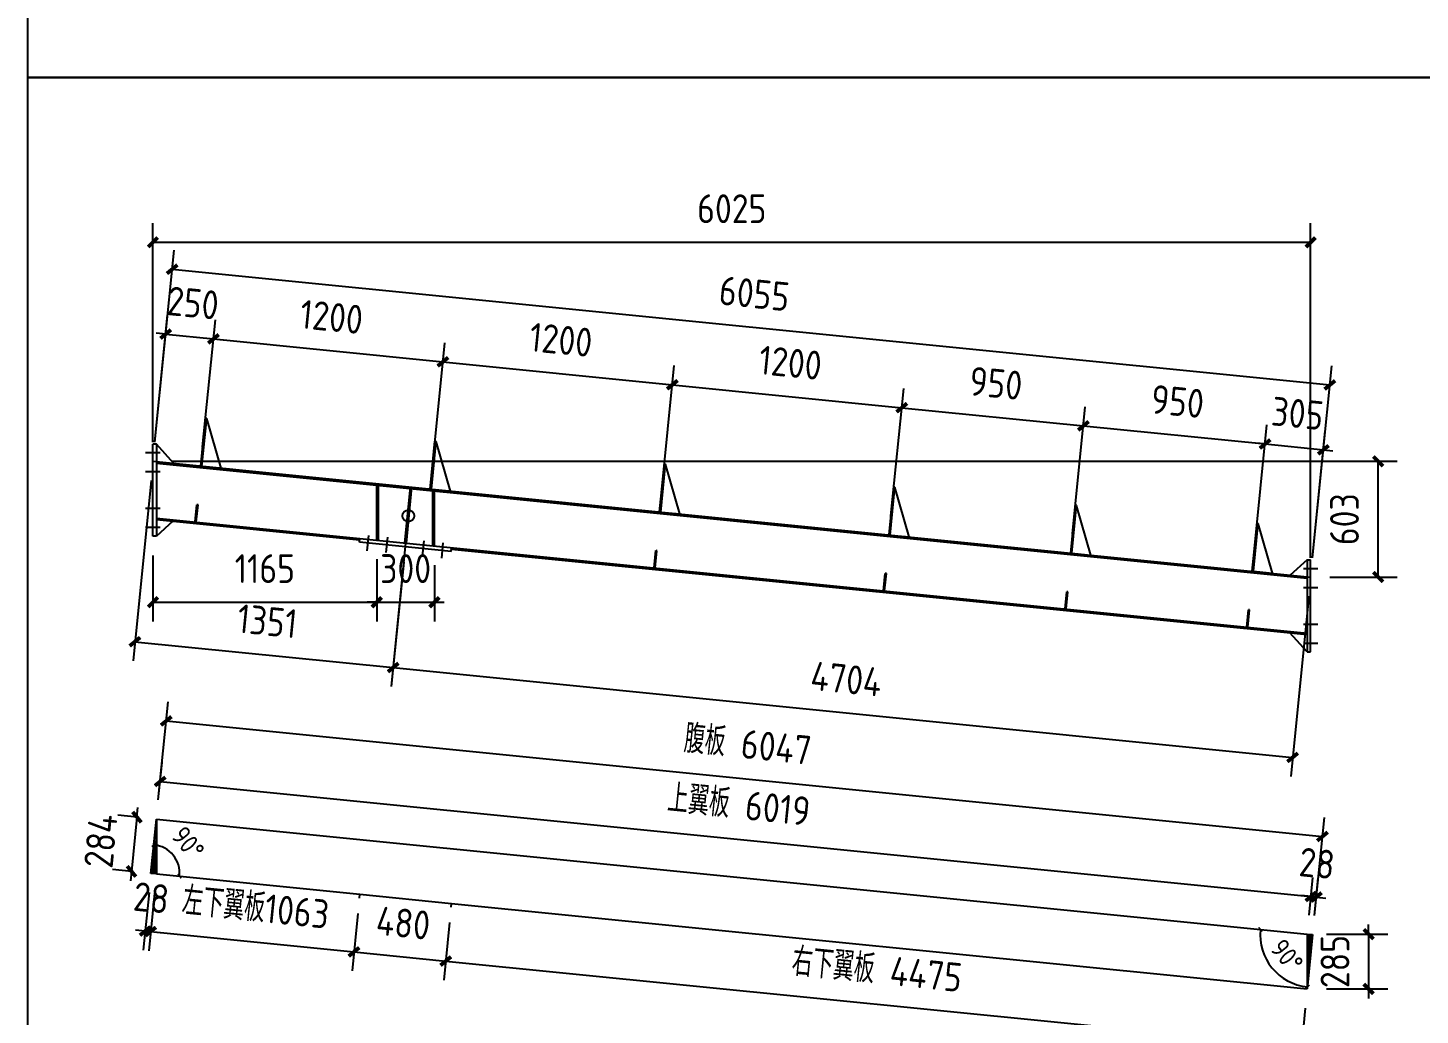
# Model space of a CAD drawing. Extents: x 533809 to 747315, y -17138 to 180511.
# Drawn here: x 664149 to 671395, y 124980 to 130120 of the extents above; entities that cross this region are included whole.
import ezdxf

# ---------------------------------------------------------------- set-up
doc = ezdxf.new("R2010")
doc.units = 0
doc.header["$LTSCALE"] = 1000
doc.header["$MEASUREMENT"] = 0
doc.layers.add('AXIS', color=3, linetype='Continuous')
doc.layers.add('DOTE', color=1, linetype='Continuous')
doc.styles.get("Standard").update_dxf_attribs({"font": 'gbenor.shx', "bigfont": 'gbcbig.shx'})
doc.dimstyles.get("Standard").update_dxf_attribs({"dimscale": 100, "dimtxt": 3.5, "dimasz": 1, "dimexe": 2.5, "dimexo": 3, "dimgap": 1.5, "dimtad": 1, "dimdec": 0, "dimzin": 0, "dimdsep": 46, "dimtxsty": 'Standard', "dimblk": 'ARCHTICK', "dimcen": 0.09, "dimadec": 0, "dimazin": 0, "dimtfac": 1, "dimtdec": 0, "dimtix": 1, "dimtmove": 2, "dimatfit": 3, "dimfxl": 1, "dimtolj": 1, "dimtzin": 0, "dimarcsym": 0})

# ---------------------------------------------------------------- blocks, each defined once
blk = doc.blocks.new('_ArchTick')
at = {"color": 0, "linetype": 'ByBlock', "const_width": 0.4}
blk.add_lwpolyline([(-0.5, -0.5), (0.5, 0.5)], dxfattribs=at)
blk = doc.blocks.new('*D1214')
at = {"layer": 'AXIS', "color": 3, "lineweight": -2}
for p, q in [((664828.2, 126100), (664847.7, 126295.8)), ((664837.8, 126196.3), (670826.8, 125597.4)), ((670817.2, 125501.1), (670836.7, 125696.9))]:
    blk.add_line(p, q, dxfattribs=at)
at = {"layer": 'Defpoints', "color": 0}
for p in [(664818.2, 126000.5), (670826.8, 125597.4), (670807.2, 125401.6)]:
    blk.add_point(p, dxfattribs=at)
at = {"layer": 'AXIS', "color": 3, "lineweight": -2, "xscale": 50, "yscale": 50, "zscale": 50}
for p, rotation in [((664837.8, 126196.3), 174.289406862513), ((670826.8, 125597.4), 354.2894068625131)]:
    blk.add_blockref('_ArchTick', p, dxfattribs=dict(at, rotation=rotation))
at = {"layer": 'AXIS', "color": 0, "insert": (667850.2, 126075.9), "char_height": 150, "attachment_point": 5, "rotation": 354.28941}
blk.add_mtext('\\A1;上翼板 6019', dxfattribs=at)
blk = doc.blocks.new('*D1215')
at = {"layer": 'AXIS', "color": 3, "lineweight": -2}
for p, q in [((670817.2, 125501.1), (670836.7, 125696.9)), ((670845.4, 125498.3), (670865, 125694)), ((670826.8, 125597.4), (670777, 125602.3)), ((670826.8, 125597.4), (670855.1, 125594.5)), ((670855.1, 125594.5), (670904.8, 125589.6))]:
    blk.add_line(p, q, dxfattribs=at)
at = {"layer": 'Defpoints', "color": 0}
for p in [(670855.1, 125594.5), (670807.2, 125401.6), (670835.5, 125398.8)]:
    blk.add_point(p, dxfattribs=at)
at = {"layer": 'AXIS', "color": 3, "lineweight": -2, "xscale": 50, "yscale": 50, "zscale": 50}
for p, rotation in [((670826.8, 125597.4), 354.2894068626326), ((670855.1, 125594.5), 174.2894068626326)]:
    blk.add_blockref('_ArchTick', p, dxfattribs=dict(at, rotation=rotation))
at = {"layer": 'AXIS', "color": 0, "insert": (670858.3, 125770.1), "char_height": 150, "attachment_point": 5, "rotation": 354.28941}
blk.add_mtext('\\A1;28', dxfattribs=at)
blk = doc.blocks.new('*D1216')
at = {"layer": 'AXIS', "color": 3, "lineweight": -2}
for p, q in [((664828.2, 126100), (664879.3, 126611.2)), ((664869.3, 126511.7), (670886.6, 125910)), ((670845.4, 125498.3), (670896.6, 126009.5))]:
    blk.add_line(p, q, dxfattribs=at)
at = {"layer": 'Defpoints', "color": 0}
for p in [(664818.2, 126000.5), (670886.6, 125910), (670835.5, 125398.8)]:
    blk.add_point(p, dxfattribs=at)
at = {"layer": 'AXIS', "color": 3, "lineweight": -2, "xscale": 50, "yscale": 50, "zscale": 50}
for p, rotation in [((664869.3, 126511.7), 174.2894068625008), ((670886.6, 125910), 354.2894068625008)]:
    blk.add_blockref('_ArchTick', p, dxfattribs=dict(at, rotation=rotation))
at = {"layer": 'AXIS', "color": 0, "insert": (667895.9, 126389.9), "char_height": 150, "attachment_point": 5, "rotation": 354.28941}
blk.add_mtext('\\A1;腹板 6047', dxfattribs=at)
blk = doc.blocks.new('*D1217')
at = {"layer": 'AXIS', "color": 3, "lineweight": -2}
for p, q in [((664718.7, 126010.4), (664617.4, 126020.6)), ((664716.9, 126010.6), (664688.6, 125728)), ((664716.9, 126010.6), (664721.9, 126060.4)), ((664690.5, 125727.9), (664589.1, 125738)), ((664688.6, 125728), (664683.7, 125678.3))]:
    blk.add_line(p, q, dxfattribs=at)
at = {"layer": 'Defpoints', "color": 0}
for p in [(664818.2, 126000.5), (664688.6, 125728), (664790, 125717.9)]:
    blk.add_point(p, dxfattribs=at)
at = {"layer": 'AXIS', "color": 3, "lineweight": -2, "xscale": 50, "yscale": 50, "zscale": 50}
for p, rotation in [((664716.9, 126010.6), 264.2894068625126), ((664688.6, 125728), 84.28940686251264)]:
    blk.add_blockref('_ArchTick', p, dxfattribs=dict(at, rotation=rotation))
at = {"layer": 'AXIS', "color": 0, "insert": (664528.6, 125886.7), "char_height": 150, "attachment_point": 5, "rotation": 84.28941}
blk.add_mtext('\\A1;284', dxfattribs=at)
blk = doc.blocks.new('*D1218')
at = {"layer": 'AXIS', "color": 3, "lineweight": -2}
for p, q in [((664780, 125618.4), (664750, 125318.2)), ((664808.3, 125615.6), (664778.3, 125315.4)), ((664759.9, 125417.7), (664710.2, 125422.7)), ((664759.9, 125417.7), (664788.2, 125414.9)), ((664788.2, 125414.9), (664838, 125409.9))]:
    blk.add_line(p, q, dxfattribs=at)
at = {"layer": 'Defpoints', "color": 0}
for p in [(664790, 125717.9), (664818.2, 125715.1), (664788.2, 125414.9)]:
    blk.add_point(p, dxfattribs=at)
at = {"layer": 'AXIS', "color": 3, "lineweight": -2, "xscale": 50, "yscale": 50, "zscale": 50}
for p, rotation in [((664759.9, 125417.7), 354.2894068624069), ((664788.2, 125414.9), 174.2894068624069)]:
    blk.add_blockref('_ArchTick', p, dxfattribs=dict(at, rotation=rotation))
at = {"layer": 'AXIS', "color": 0, "insert": (664791.5, 125590.5), "char_height": 150, "attachment_point": 5, "rotation": 354.28941}
blk.add_mtext('\\A1;28', dxfattribs=at)
blk = doc.blocks.new('*D1219')
at = {"layer": 'AXIS', "color": 3, "lineweight": -2}
for p, q in [((664808.3, 125615.6), (664778.3, 125315.4)), ((665866.5, 125509.8), (665836.4, 125209.6)), ((664788.2, 125414.9), (665846.4, 125309.1))]:
    blk.add_line(p, q, dxfattribs=at)
at = {"layer": 'Defpoints', "color": 0}
for p in [(664818.2, 125715.1), (665876.4, 125609.3), (665846.4, 125309.1)]:
    blk.add_point(p, dxfattribs=at)
at = {"layer": 'AXIS', "color": 3, "lineweight": -2, "xscale": 50, "yscale": 50, "zscale": 50}
for p, rotation in [((664788.2, 125414.9), 174.2894068624242), ((665846.4, 125309.1), 354.2894068624242)]:
    blk.add_blockref('_ArchTick', p, dxfattribs=dict(at, rotation=rotation))
at = {"layer": 'AXIS', "color": 0, "insert": (665335.2, 125541.1), "char_height": 150, "attachment_point": 5, "rotation": 354.28941}
blk.add_mtext('\\A1;左下翼板1063', dxfattribs=at)
blk = doc.blocks.new('*D1220')
at = {"layer": 'AXIS', "color": 3, "lineweight": -2}
for p, q in [((665866.5, 125509.8), (665836.4, 125209.6)), ((666344.1, 125462), (666314.1, 125161.8)), ((665846.4, 125309.1), (666324, 125261.3))]:
    blk.add_line(p, q, dxfattribs=at)
at = {"layer": 'Defpoints', "color": 0}
for p in [(665876.4, 125609.3), (666354, 125561.5), (666324, 125261.3)]:
    blk.add_point(p, dxfattribs=at)
at = {"layer": 'AXIS', "color": 3, "lineweight": -2, "xscale": 50, "yscale": 50, "zscale": 50}
for p, rotation in [((665846.4, 125309.1), 174.2894068624242), ((666324, 125261.3), 354.2894068624242)]:
    blk.add_blockref('_ArchTick', p, dxfattribs=dict(at, rotation=rotation))
at = {"layer": 'AXIS', "color": 0, "insert": (666102.6, 125459.3), "char_height": 150, "attachment_point": 5, "rotation": 354.28941}
blk.add_mtext('\\A1;480', dxfattribs=at)
blk = doc.blocks.new('*D1221')
at = {"layer": 'AXIS', "color": 3, "lineweight": -2}
for p, q in [((666344.1, 125462), (666314.1, 125161.8)), ((666324, 125261.3), (670777.2, 124816)), ((670797.3, 125016.7), (670767.3, 124716.5))]:
    blk.add_line(p, q, dxfattribs=at)
at = {"layer": 'Defpoints', "color": 0}
for p in [(666354, 125561.5), (670807.2, 125116.2), (670777.2, 124816)]:
    blk.add_point(p, dxfattribs=at)
at = {"layer": 'AXIS', "color": 3, "lineweight": -2, "xscale": 50, "yscale": 50, "zscale": 50}
for p, rotation in [((666324, 125261.3), 174.2894068624242), ((670777.2, 124816), 354.2894068624242)]:
    blk.add_blockref('_ArchTick', p, dxfattribs=dict(at, rotation=rotation))
at = {"layer": 'AXIS', "color": 0, "insert": (668568.5, 125217.7), "char_height": 150, "attachment_point": 5, "rotation": 354.28941}
blk.add_mtext('\\A1;右下翼板 4475', dxfattribs=at)
blk = doc.blocks.new('*D1222')
at = {"color": 0, "lineweight": -2}
blk.add_arc((670835.5, 125398.8), 273.2, 174.28941, 264.28941, dxfattribs=at)
at = {"layer": 'Defpoints', "color": 0}
for p in [(664818.2, 126000.5), (670807.2, 125401.6), (670835.5, 125398.8), (670586.5, 125286.4), (670807.2, 125116.2)]:
    blk.add_point(p, dxfattribs=at)
at = {"color": 0, "lineweight": -2, "xscale": 20, "yscale": 20, "zscale": 20}
for p, rotation in [((670563.7, 125425.9), 84.28940686250131), ((670808.3, 125126.9), 354.2894068624993)]:
    blk.add_blockref('_ArchTick', p, dxfattribs=dict(at, rotation=rotation))
at = {"color": 0, "insert": (670701.5, 125289.1), "char_height": 100, "attachment_point": 5, "rotation": 309.28941}
blk.add_mtext('\\A1;90°', dxfattribs=at)
blk = doc.blocks.new('*D1223')
at = {"color": 0, "lineweight": -2}
blk.add_arc((664790, 125717.9), 149.2, 354.28941, 84.28941, dxfattribs=at)
at = {"layer": 'Defpoints', "color": 0}
for p in [(664818.2, 126000.5), (664925.9, 125779.3), (664790, 125717.9), (664818.2, 125715.1), (665876.4, 125609.3)]:
    blk.add_point(p, dxfattribs=at)
at = {"color": 0, "lineweight": -2, "xscale": 20, "yscale": 20, "zscale": 20}
for p, rotation in [((664804.8, 125866.3), 174.2894068625152), ((664938.4, 125703.1), 264.2894068625004)]:
    blk.add_blockref('_ArchTick', p, dxfattribs=dict(at, rotation=rotation))
at = {"color": 0, "insert": (664982.8, 125875.7), "char_height": 100, "attachment_point": 5, "rotation": 309.28941}
blk.add_mtext('\\A1;90°', dxfattribs=at)
blk = doc.blocks.new('*D1859')
at = {"layer": 'AXIS', "color": 3, "lineweight": -2}
for p, q in [((664900.2, 127863.3), (671276.3, 127863.3)), ((671176.3, 127260.8), (671176.3, 127863.3)), ((670925.2, 127260.8), (671276.3, 127260.8))]:
    blk.add_line(p, q, dxfattribs=at)
at = {"layer": 'Defpoints', "color": 0}
for p in [(664800.2, 127863.3), (671176.3, 127863.3), (670825.2, 127260.8)]:
    blk.add_point(p, dxfattribs=at)
at = {"layer": 'AXIS', "color": 3, "lineweight": -2, "xscale": 50, "yscale": 50, "zscale": 50}
for p, rotation in [((671176.3, 127863.3), 90), ((671176.3, 127260.8), 270)]:
    blk.add_blockref('_ArchTick', p, dxfattribs=dict(at, rotation=rotation))
at = {"layer": 'AXIS', "color": 0, "insert": (671001.3, 127562), "char_height": 150, "attachment_point": 5, "rotation": 90}
blk.add_mtext('\\A1;603', dxfattribs=at)
blk = doc.blocks.new('*D1856')
at = {"layer": 'AXIS', "color": 3, "lineweight": -2}
for p, q in [((664800.2, 127963.3), (664800.2, 129103.5)), ((670825.2, 127360.8), (670825.2, 129103.5)), ((664800.2, 129003.5), (670825.2, 129003.5))]:
    blk.add_line(p, q, dxfattribs=at)
at = {"layer": 'Defpoints', "color": 0}
for p in [(670825.2, 129003.5), (664800.2, 127863.3), (670825.2, 127260.8)]:
    blk.add_point(p, dxfattribs=at)
at = {"layer": 'AXIS', "color": 3, "lineweight": -2, "xscale": 50, "yscale": 50, "zscale": 50, "rotation": 180}
blk.add_blockref('_ArchTick', (664800.2, 129003.5), dxfattribs=at)
at = {"layer": 'AXIS', "color": 3, "lineweight": -2, "xscale": 50, "yscale": 50, "zscale": 50}
blk.add_blockref('_ArchTick', (670825.2, 129003.5), dxfattribs=at)
at = {"layer": 'AXIS', "color": 0, "insert": (667812.7, 129178.5), "char_height": 150, "attachment_point": 5}
blk.add_mtext('\\A1;6025', dxfattribs=at)
blk = doc.blocks.new('*D1860')
at = {"layer": 'AXIS', "color": 3, "lineweight": -2}
for p, q in [((664810.2, 127962.8), (664910.2, 128962.9)), ((664900.2, 128863.4), (670925.2, 128260.9)), ((670835.2, 127360.3), (670935.2, 128360.4))]:
    blk.add_line(p, q, dxfattribs=at)
at = {"layer": 'Defpoints', "color": 0}
for p in [(670925.2, 128260.9), (664800.2, 127863.3), (670825.2, 127260.8)]:
    blk.add_point(p, dxfattribs=at)
at = {"layer": 'AXIS', "color": 3, "lineweight": -2, "xscale": 50, "yscale": 50, "zscale": 50}
for p, rotation in [((664900.2, 128863.4), 174.2894068625012), ((670925.2, 128260.9), 354.2894068625012)]:
    blk.add_blockref('_ArchTick', p, dxfattribs=dict(at, rotation=rotation))
at = {"layer": 'AXIS', "color": 0, "insert": (667930.1, 128736.3), "char_height": 150, "attachment_point": 5, "rotation": 354.28941}
blk.add_mtext('\\A1;6055', dxfattribs=at)
blk = doc.blocks.new('*D1857')
at = {"layer": 'AXIS', "color": 3, "lineweight": -2}
for p, q in [((664810.2, 127962.8), (664876.4, 128625.2)), ((665058.9, 127937.9), (665125.2, 128600.3)), ((664866.5, 128525.7), (664816.7, 128530.7)), ((664866.5, 128525.7), (665115.2, 128500.8)), ((665115.2, 128500.8), (665165, 128495.8))]:
    blk.add_line(p, q, dxfattribs=at)
at = {"layer": 'Defpoints', "color": 0}
for p in [(665115.2, 128500.8), (664800.2, 127863.3), (665049, 127838.4)]:
    blk.add_point(p, dxfattribs=at)
at = {"layer": 'AXIS', "color": 3, "lineweight": -2, "xscale": 50, "yscale": 50, "zscale": 50}
for p, rotation in [((664866.5, 128525.7), 354.2894068624951), ((665115.2, 128500.8), 174.289406862495)]:
    blk.add_blockref('_ArchTick', p, dxfattribs=dict(at, rotation=rotation))
at = {"layer": 'AXIS', "color": 0, "insert": (665008.3, 128687.4), "char_height": 150, "attachment_point": 5, "rotation": 354.28941}
blk.add_mtext('\\A1;250', dxfattribs=at)
blk = doc.blocks.new('*D1861')
at = {"layer": 'AXIS', "color": 3, "lineweight": -2}
for p, q in [((665058.9, 127937.9), (665125.2, 128600.3)), ((665115.2, 128500.8), (666309.3, 128381.4)), ((666253, 127818.5), (666319.2, 128480.9))]:
    blk.add_line(p, q, dxfattribs=at)
at = {"layer": 'Defpoints', "color": 0}
for p in [(666309.3, 128381.4), (665049, 127838.4), (666243, 127719)]:
    blk.add_point(p, dxfattribs=at)
at = {"layer": 'AXIS', "color": 3, "lineweight": -2, "xscale": 50, "yscale": 50, "zscale": 50}
for p, rotation in [((665115.2, 128500.8), 174.2894068625288), ((666309.3, 128381.4), 354.2894068625288)]:
    blk.add_blockref('_ArchTick', p, dxfattribs=dict(at, rotation=rotation))
at = {"layer": 'AXIS', "color": 0, "insert": (665729.7, 128615.2), "char_height": 150, "attachment_point": 5, "rotation": 354.28941}
blk.add_mtext('\\A1;1200', dxfattribs=at)
blk = doc.blocks.new('*D1862')
at = {"layer": 'AXIS', "color": 3, "lineweight": -2}
for p, q in [((666253, 127818.5), (666319.2, 128480.9)), ((666309.3, 128381.4), (667503.3, 128262)), ((667447, 127699.1), (667513.3, 128361.5))]:
    blk.add_line(p, q, dxfattribs=at)
at = {"layer": 'Defpoints', "color": 0}
for p in [(667503.3, 128262), (666243, 127719), (667437.1, 127599.6)]:
    blk.add_point(p, dxfattribs=at)
at = {"layer": 'AXIS', "color": 3, "lineweight": -2, "xscale": 50, "yscale": 50, "zscale": 50}
for p, rotation in [((666309.3, 128381.4), 174.2894068625288), ((667503.3, 128262), 354.2894068625288)]:
    blk.add_blockref('_ArchTick', p, dxfattribs=dict(at, rotation=rotation))
at = {"layer": 'AXIS', "color": 0, "insert": (666923.7, 128495.8), "char_height": 150, "attachment_point": 5, "rotation": 354.28941}
blk.add_mtext('\\A1;1200', dxfattribs=at)
blk = doc.blocks.new('*D1863')
at = {"layer": 'AXIS', "color": 3, "lineweight": -2}
for p, q in [((667447, 127699.1), (667513.3, 128361.5)), ((667503.3, 128262), (668697.4, 128142.6)), ((668641.1, 127579.7), (668707.3, 128242.1))]:
    blk.add_line(p, q, dxfattribs=at)
at = {"layer": 'Defpoints', "color": 0}
for p in [(668697.4, 128142.6), (667437.1, 127599.6), (668631.1, 127480.2)]:
    blk.add_point(p, dxfattribs=at)
at = {"layer": 'AXIS', "color": 3, "lineweight": -2, "xscale": 50, "yscale": 50, "zscale": 50}
for p, rotation in [((667503.3, 128262), 174.2894068625288), ((668697.4, 128142.6), 354.2894068625288)]:
    blk.add_blockref('_ArchTick', p, dxfattribs=dict(at, rotation=rotation))
at = {"layer": 'AXIS', "color": 0, "insert": (668117.7, 128376.4), "char_height": 150, "attachment_point": 5, "rotation": 354.28941}
blk.add_mtext('\\A1;1200', dxfattribs=at)
blk = doc.blocks.new('*D1864')
at = {"layer": 'AXIS', "color": 3, "lineweight": -2}
for p, q in [((668641.1, 127579.7), (668707.3, 128242.1)), ((668697.4, 128142.6), (669642.6, 128048.1)), ((669586.3, 127485.1), (669652.6, 128147.6))]:
    blk.add_line(p, q, dxfattribs=at)
at = {"layer": 'Defpoints', "color": 0}
for p in [(669642.6, 128048.1), (668631.1, 127480.2), (669576.4, 127385.6)]:
    blk.add_point(p, dxfattribs=at)
at = {"layer": 'AXIS', "color": 3, "lineweight": -2, "xscale": 50, "yscale": 50, "zscale": 50}
for p, rotation in [((668697.4, 128142.6), 174.2894068625288), ((669642.6, 128048.1), 354.2894068625288)]:
    blk.add_blockref('_ArchTick', p, dxfattribs=dict(at, rotation=rotation))
at = {"layer": 'AXIS', "color": 0, "insert": (669187.4, 128269.5), "char_height": 150, "attachment_point": 5, "rotation": 354.28941}
blk.add_mtext('\\A1;950', dxfattribs=at)
blk = doc.blocks.new('*D1865')
at = {"layer": 'AXIS', "color": 3, "lineweight": -2}
for p, q in [((669586.3, 127485.1), (669652.6, 128147.6)), ((669642.6, 128048.1), (670587.9, 127953.5)), ((670531.6, 127390.6), (670597.9, 128053))]:
    blk.add_line(p, q, dxfattribs=at)
at = {"layer": 'Defpoints', "color": 0}
for p in [(670587.9, 127953.5), (669576.4, 127385.6), (670521.7, 127291.1)]:
    blk.add_point(p, dxfattribs=at)
at = {"layer": 'AXIS', "color": 3, "lineweight": -2, "xscale": 50, "yscale": 50, "zscale": 50}
for p, rotation in [((669642.6, 128048.1), 174.2894068625288), ((670587.9, 127953.5), 354.2894068625288)]:
    blk.add_blockref('_ArchTick', p, dxfattribs=dict(at, rotation=rotation))
at = {"layer": 'AXIS', "color": 0, "insert": (670132.7, 128174.9), "char_height": 150, "attachment_point": 5, "rotation": 354.28941}
blk.add_mtext('\\A1;950', dxfattribs=at)
blk = doc.blocks.new('*D1866')
at = {"layer": 'AXIS', "color": 3, "lineweight": -2}
for p, q in [((670531.6, 127390.6), (670597.9, 128053)), ((670835.2, 127360.3), (670901.4, 128022.7)), ((670587.9, 127953.5), (670538.2, 127958.5)), ((670587.9, 127953.5), (670891.5, 127923.2)), ((670891.5, 127923.2), (670941.2, 127918.2))]:
    blk.add_line(p, q, dxfattribs=at)
at = {"layer": 'Defpoints', "color": 0}
for p in [(670891.5, 127923.2), (670521.7, 127291.1), (670825.2, 127260.8)]:
    blk.add_point(p, dxfattribs=at)
at = {"layer": 'AXIS', "color": 3, "lineweight": -2, "xscale": 50, "yscale": 50, "zscale": 50}
for p, rotation in [((670587.9, 127953.5), 354.2894068625288), ((670891.5, 127923.2), 174.2894068625288)]:
    blk.add_blockref('_ArchTick', p, dxfattribs=dict(at, rotation=rotation))
at = {"layer": 'AXIS', "color": 0, "insert": (670757.1, 128112.5), "char_height": 150, "attachment_point": 5, "rotation": 354.28941}
blk.add_mtext('\\A1;305', dxfattribs=at)
blk = doc.blocks.new('*D1858')
at = {"layer": 'AXIS', "color": 3, "lineweight": -2}
for p, q in [((664790.3, 127763.8), (664696.4, 126824.6)), ((666134.3, 127629.3), (666040.4, 126690.2)), ((664706.3, 126924.1), (666050.4, 126789.7))]:
    blk.add_line(p, q, dxfattribs=at)
at = {"layer": 'Defpoints', "color": 0}
for p in [(664800.2, 127863.3), (666144.3, 127728.8), (666050.4, 126789.7)]:
    blk.add_point(p, dxfattribs=at)
at = {"layer": 'AXIS', "color": 3, "lineweight": -2, "xscale": 50, "yscale": 50, "zscale": 50}
for p, rotation in [((664706.3, 126924.1), 174.2894068624984), ((666050.4, 126789.7), 354.2894068624984)]:
    blk.add_blockref('_ArchTick', p, dxfattribs=dict(at, rotation=rotation))
at = {"layer": 'AXIS', "color": 0, "insert": (665395.7, 127031.1), "char_height": 150, "attachment_point": 5, "rotation": 354.28941}
blk.add_mtext('\\A1;1351', dxfattribs=at)
blk = doc.blocks.new('*D1867')
at = {"layer": 'AXIS', "color": 3, "lineweight": -2}
for p, q in [((666105.3, 127338.8), (666040.4, 126690.2)), ((670815.3, 127161.3), (670721.4, 126222.1)), ((666050.4, 126789.7), (670731.3, 126321.6))]:
    blk.add_line(p, q, dxfattribs=at)
at = {"layer": 'Defpoints', "color": 0}
for p in [(666115.2, 127438.3), (670825.2, 127260.8), (670731.3, 126321.6)]:
    blk.add_point(p, dxfattribs=at)
at = {"layer": 'AXIS', "color": 3, "lineweight": -2, "xscale": 50, "yscale": 50, "zscale": 50}
for p, rotation in [((666050.4, 126789.7), 174.2894068625288), ((670731.3, 126321.6), 354.2894068625288)]:
    blk.add_blockref('_ArchTick', p, dxfattribs=dict(at, rotation=rotation))
at = {"layer": 'AXIS', "color": 0, "insert": (668408.2, 126729.8), "char_height": 150, "attachment_point": 5, "rotation": 354.28941}
blk.add_mtext('\\A1;4704', dxfattribs=at)
blk = doc.blocks.new('*D1868')
at = {"layer": 'AXIS', "color": 3, "lineweight": -2}
for p, q in [((664800.2, 127373.3), (664800.2, 127029.7)), ((665965.2, 127353.3), (665965.2, 127029.7)), ((664800.2, 127129.7), (665965.2, 127129.7))]:
    blk.add_line(p, q, dxfattribs=at)
at = {"layer": 'Defpoints', "color": 0}
for p in [(664800.2, 127473.3), (665965.2, 127453.3), (665965.2, 127129.7)]:
    blk.add_point(p, dxfattribs=at)
at = {"layer": 'AXIS', "color": 3, "lineweight": -2, "xscale": 50, "yscale": 50, "zscale": 50, "rotation": 180}
blk.add_blockref('_ArchTick', (664800.2, 127129.7), dxfattribs=at)
at = {"layer": 'AXIS', "color": 3, "lineweight": -2, "xscale": 50, "yscale": 50, "zscale": 50}
blk.add_blockref('_ArchTick', (665965.2, 127129.7), dxfattribs=at)
at = {"layer": 'AXIS', "color": 0, "insert": (665382.7, 127304.7), "char_height": 150, "attachment_point": 5}
blk.add_mtext('\\A1;1165', dxfattribs=at)
blk = doc.blocks.new('*D1869')
at = {"layer": 'AXIS', "color": 3, "lineweight": -2}
for p, q in [((665965.2, 127353.3), (665965.2, 127029.7)), ((666265.2, 127323.3), (666265.2, 127029.7)), ((665965.2, 127129.7), (665915.2, 127129.7)), ((665965.2, 127129.7), (666265.2, 127129.7)), ((666265.2, 127129.7), (666315.2, 127129.7))]:
    blk.add_line(p, q, dxfattribs=at)
at = {"layer": 'Defpoints', "color": 0}
for p in [(665965.2, 127453.3), (666265.2, 127423.3), (666265.2, 127129.7)]:
    blk.add_point(p, dxfattribs=at)
at = {"layer": 'AXIS', "color": 3, "lineweight": -2, "xscale": 50, "yscale": 50, "zscale": 50}
blk.add_blockref('_ArchTick', (665965.2, 127129.7), dxfattribs=at)
at = {"layer": 'AXIS', "color": 3, "lineweight": -2, "xscale": 50, "yscale": 50, "zscale": 50, "rotation": 180}
blk.add_blockref('_ArchTick', (666265.2, 127129.7), dxfattribs=at)
at = {"layer": 'AXIS', "color": 0, "insert": (666115.2, 127304.7), "char_height": 150, "attachment_point": 5}
blk.add_mtext('\\A1;300', dxfattribs=at)
blk = doc.blocks.new('*D2343')
at = {"layer": 'AXIS', "color": 3, "lineweight": -2}
for p, q in [((671127, 125401.6), (671127, 125451.6)), ((670907.2, 125401.6), (671227, 125401.6)), ((671127, 125401.6), (671127, 125116.2)), ((670907.2, 125116.2), (671227, 125116.2)), ((671127, 125116.2), (671127, 125066.2))]:
    blk.add_line(p, q, dxfattribs=at)
at = {"layer": 'Defpoints', "color": 0}
for p in [(670807.2, 125401.6), (670807.2, 125116.2), (671127, 125116.2)]:
    blk.add_point(p, dxfattribs=at)
at = {"layer": 'AXIS', "color": 3, "lineweight": -2, "xscale": 50, "yscale": 50, "zscale": 50}
for p, rotation in [((671127, 125401.6), 270), ((671127, 125116.2), 90)]:
    blk.add_blockref('_ArchTick', p, dxfattribs=dict(at, rotation=rotation))
at = {"layer": 'AXIS', "color": 0, "insert": (670952, 125258.9), "char_height": 150, "attachment_point": 5, "rotation": 90}
blk.add_mtext('\\A1;285', dxfattribs=at)

msp = doc.modelspace()

# ---------------------------------------------------------------- hatches: boundary and pattern name
h = msp.add_hatch()
h.set_pattern_fill('ANSI31', color=2, scale=5, style=0)
h.set_pattern_definition([(45, (0, -25200), (-5.61266008, 5.61266008), [])])
h.paths.add_polyline_path([(670835.5, 125398.8), (670807.2, 125401.6), (670807.2, 125116.2)])
h.paths.add_polyline_path([(664818.2, 126000.5), (664790, 125717.9), (664818.2, 125715.1)])

# ---------------------------------------------------------------- linework, layer by layer
at = {"color": 2}
for p, q in [((665049, 127838.4), (665073.9, 128087.1)), ((665055, 127837.8), (665079.8, 128086.5)), ((665079.8, 128086.5), (665073.9, 128087.1)), ((665154.5, 127827.8), (665079.8, 128086.5)), ((666243, 127719), (666267.9, 127967.7)), ((666249, 127718.4), (666273.9, 127967.1)), ((666273.9, 127967.1), (666267.9, 127967.7)), ((666348.5, 127708.4), (666273.9, 127967.1)), ((664838.2, 127908.3), (664762.2, 127908.3)), ((664818.2, 127953.3), (664800.2, 127953.3)), ((664800.2, 127473.3), (664800.2, 127953.3)), ((664818.2, 127953.3), (664818.2, 127473.3)), ((664909.6, 127852.3), (664818.2, 127953.3)), ((665055, 127837.8), (665154.5, 127827.8)), ((667437.1, 127599.6), (667461.9, 127848.3)), ((667443, 127599), (667467.9, 127847.7)), ((667467.9, 127847.7), (667461.9, 127848.3)), ((667542.5, 127589), (667467.9, 127847.7)), ((664838.2, 127808.3), (664762.2, 127808.3)), ((667458.9, 127817.9), (667437.1, 127599.6)), ((666249, 127718.4), (666348.5, 127708.4)), ((668631.1, 127480.2), (668656, 127728.9)), ((668652.9, 127698.4), (668631.1, 127480.2)), ((668637.1, 127479.6), (668662, 127728.3)), ((668662, 127728.3), (668656, 127728.9)), ((668736.6, 127469.6), (668662, 127728.3)), ((664838.2, 127618.3), (664762.2, 127618.3)), ((665019.9, 127547.8), (665028.9, 127637.4)), ((665025.9, 127547.2), (665034.9, 127636.8)), ((665034.9, 127636.8), (665028.9, 127637.4)), ((669576.4, 127385.6), (669601.3, 127634.4)), ((669598.2, 127603.9), (669576.4, 127385.6)), ((669582.4, 127385), (669607.2, 127633.8)), ((669607.2, 127633.8), (669601.3, 127634.4)), ((669681.9, 127375.1), (669607.2, 127633.8)), ((664904.5, 127551.3), (664818.2, 127473.3)), ((665025.9, 127547.2), (665019.9, 127547.8)), ((667443, 127599), (667542.5, 127589)), ((670521.7, 127291.1), (670546.6, 127539.9)), ((670527.7, 127290.5), (670552.5, 127539.3)), ((670552.5, 127539.3), (670546.6, 127539.9)), ((670627.2, 127280.6), (670552.5, 127539.3)), ((664838.2, 127518.3), (664762.2, 127518.3)), ((664818.2, 127473.3), (664800.2, 127473.3)), ((665874.4, 127442.3), (665876.4, 127462.2)), ((665915.2, 127398), (665923.2, 127477.6)), ((666014.7, 127388), (666022.7, 127467.7)), ((668637.1, 127479.6), (668736.6, 127469.6)), ((670543.5, 127509.4), (670521.7, 127291.1)), ((666352, 127394.5), (665874.4, 127442.3)), ((666203.8, 127369.1), (666211.7, 127448.7)), ((666303.3, 127359.2), (666311.2, 127438.8)), ((666352, 127394.5), (666354, 127414.4)), ((667408, 127309), (667417, 127398.6)), ((667414, 127308.4), (667422.9, 127398)), ((667422.9, 127398), (667417, 127398.6)), ((669582.4, 127385), (669681.9, 127375.1)), ((670807.2, 127350.8), (670719.5, 127271.3)), ((670807.2, 127350.8), (670825.2, 127350.8)), ((670807.2, 127350.8), (670807.2, 126870.8)), ((667414, 127308.4), (667408, 127309)), ((668602.1, 127189.6), (668611, 127279.2)), ((668608, 127189), (668617, 127278.6)), ((668617, 127278.6), (668611, 127279.2)), ((670527.7, 127290.5), (670627.2, 127280.6)), ((670787.2, 127305.8), (670863.2, 127305.8)), ((668608, 127189), (668602.1, 127189.6)), ((669547.3, 127095.1), (669556.3, 127184.6)), ((669553.3, 127094.5), (669562.3, 127184)), ((669562.3, 127184), (669556.3, 127184.6)), ((670787.2, 127205.8), (670863.2, 127205.8)), ((669553.3, 127094.5), (669547.3, 127095.1)), ((670492.6, 127000.6), (670501.6, 127090.1)), ((670498.6, 127000), (670507.6, 127089.5)), ((670507.6, 127089.5), (670501.6, 127090.1)), ((670498.6, 127000), (670492.6, 127000.6)), ((670807.2, 126870.8), (670717.4, 126970)), ((670787.2, 127015.8), (670863.2, 127015.8)), ((670787.2, 126915.8), (670863.2, 126915.8)), ((670807.2, 126870.8), (670825.2, 126870.8)), ((664790, 125717.9), (664818.2, 126000.5)), ((664818.2, 126000.5), (664818.2, 125715.1)), ((664818.2, 125715.1), (664790, 125717.9)), ((665874.4, 125589.4), (665876.4, 125609.3)), ((665876.4, 125609.3), (666354, 125561.5)), ((666352, 125541.6), (666354, 125561.5)), ((670807.2, 125401.6), (670807.2, 125116.2)), ((670807.2, 125401.6), (670835.5, 125398.8)), ((670835.5, 125398.8), (670807.2, 125116.2))]:
    msp.add_line(p, q, dxfattribs=at)
for p, q in [((664800.2, 127863.3), (670825.2, 127260.8)), ((664818.2, 127853.4), (670807.2, 127254.5)), ((666111.2, 127438.7), (666140.3, 127729.2)), ((666119.2, 127437.9), (666148.3, 127728.5)), ((664818.2, 127568), (670807.2, 126969.1)), ((664818.2, 127560), (665875.6, 127454.2)), ((666353.2, 127406.5), (670807.2, 126961.1)), ((664818.2, 126000.5), (670807.2, 125401.6)), ((664818.2, 125715.1), (665876.4, 125609.3)), ((666354, 125561.5), (670807.2, 125116.2))]:
    msp.add_line(p, q)
at = {"color": 1}
msp.add_line((666115.2, 127438.3), (666144.3, 127728.8), dxfattribs=at)
for points in [[(664149.1, 138262.3), (676029.1, 138262.3), (676029.1, 129862.3), (664149.1, 129862.3)], [(664149.1, 129862.3), (676029.1, 129862.3), (676029.1, 121462.3), (664149.1, 121462.3)]]:
    msp.add_lwpolyline(points, close=True)
msp.add_circle((666129.4, 127579.6), 30.9)
at = {"layer": 'DOTE', "color": 0}
for p, q in [((665965.2, 127453.3), (665965.2, 127738.7)), ((665973.2, 127452.5), (665973.2, 127737.9)), ((666257.2, 127424.1), (666257.2, 127709.5)), ((666265.2, 127423.3), (666265.2, 127708.7))]:
    msp.add_line(p, q, dxfattribs=at)
at = {"layer": 'DOTE', "color": 1}
for p, q in [((665969.2, 127453.3), (665969.2, 127738.7)), ((666261.2, 127423.3), (666261.2, 127708.7))]:
    msp.add_line(p, q, dxfattribs=at)
at = {"layer": 'DOTE', "color": 2}
msp.add_line((670825.2, 126870.8), (670825.2, 127350.8), dxfattribs=at)

# ---------------------------------------------------------------- dimensions: what is measured, and where the dimension line sits
at = {"color": 1}
for base, line1, line2, picture, middle in [((664925.9, 125779.3), ((664818.2, 125715.1), (665876.4, 125609.3)), ((664790, 125717.9), (664818.2, 126000.5)), '*D1223', (664982.8, 125875.7)), ((670586.5, 125286.4), ((670835.5, 125398.8), (670807.2, 125116.2)), ((664818.2, 126000.5), (670807.2, 125401.6)), '*D1222', (670701.5, 125289.1))]:
    dim = msp.add_angular_dim_2l(base=base, line1=line1, line2=line2, dimstyle='Standard', override={"dimtxt": 1, "dimasz": 0.2, "dimgap": 0.5}, dxfattribs=at)
    dim.commit()
    dim.dimension.update_dxf_attribs({"geometry": picture, "text_midpoint": middle})
at = {"layer": 'AXIS', "color": 0}
for base, p1, p2, picture, middle in [((670825.2, 129003.5), (664800.2, 127863.3), (670825.2, 127260.8), '*D1856', (667812.7, 129178.5)), ((665965.2, 127129.7), (664800.2, 127473.3), (665965.2, 127453.3), '*D1868', (665382.7, 127304.7)), ((666265.2, 127129.7), (665965.2, 127453.3), (666265.2, 127423.3), '*D1869', (666115.2, 127304.7))]:
    dim = msp.add_linear_dim(base=base, p1=p1, p2=p2, dimstyle='Standard', override={"dimtxt": 1.5, "dimasz": 0.5, "dimexe": 1, "dimexo": 1, "dimgap": 1, "dimclrd": 3, "dimclre": 3}, dxfattribs=at)
    dim.commit()
    dim.dimension.update_dxf_attribs({"geometry": picture, "text_midpoint": middle})
for p1, p2, distance, picture, middle in [((664800.2, 127863.3), (670825.2, 127260.8), 1005.1, '*D1860', (667930.1, 128736.3)), ((664800.2, 127863.3), (665049, 127838.4), 665.7, '*D1857', (665008.3, 128687.4)), ((664800.2, 127863.3), (666144.3, 127728.8), -943.8, '*D1858', (665395.7, 127031.1)), ((664818.2, 126000.5), (664790, 125717.9), -101.8, '*D1217', (664528.6, 125886.7)), ((664790, 125717.9), (664818.2, 125715.1), -301.7, '*D1218', (664791.5, 125590.5)), ((670807.2, 125401.6), (670807.2, 125116.2), 319.8, '*D2343', (670952, 125258.9))]:
    dim = msp.add_aligned_dim(p1=p1, p2=p2, distance=distance, dimstyle='Standard', override={"dimtxt": 1.5, "dimasz": 0.5, "dimexe": 1, "dimexo": 1, "dimgap": 1, "dimclrd": 3, "dimclre": 3}, dxfattribs=at)
    dim.commit()
    dim.dimension.update_dxf_attribs({"geometry": picture, "text_midpoint": middle})
for base, p1, p2, angle, picture, middle in [((666309.3, 128381.4), (665049, 127838.4), (666243, 127719), 174.28941, '*D1861', (665729.7, 128615.2)), ((667503.3, 128262), (666243, 127719), (667437.1, 127599.6), 174.28941, '*D1862', (666923.7, 128495.8)), ((668697.4, 128142.6), (667437.1, 127599.6), (668631.1, 127480.2), 174.28941, '*D1863', (668117.7, 128376.4)), ((669642.6, 128048.1), (668631.1, 127480.2), (669576.4, 127385.6), 174.28941, '*D1864', (669187.4, 128269.5)), ((670587.9, 127953.5), (669576.4, 127385.6), (670521.7, 127291.1), 174.28941, '*D1865', (670132.7, 128174.9)), ((670891.5, 127923.2), (670521.7, 127291.1), (670825.2, 127260.8), 174.28941, '*D1866', (670757.1, 128112.5)), ((671176.3320319, 127863.2553783), (670825.2206566, 127260.7553783), (664800.2206566, 127863.2553783), 90, '*D1859', (671001.3320319, 127562.0053783)), ((670731.3, 126321.6), (666115.2, 127438.3), (670825.2, 127260.8), 174.28941, '*D1867', (668408.2, 126729.8)), ((670855.1, 125594.5), (670807.2, 125401.6), (670835.5, 125398.8), 174.28941, '*D1215', (670858.3, 125770.1)), ((666324, 125261.3), (665876.4, 125609.3), (666354, 125561.5), 174.28941, '*D1220', (666102.6, 125459.3))]:
    dim = msp.add_linear_dim(base=base, p1=p1, p2=p2, angle=angle, dimstyle='Standard', override={"dimtxt": 1.5, "dimasz": 0.5, "dimexe": 1, "dimexo": 1, "dimgap": 1, "dimclrd": 3, "dimclre": 3}, dxfattribs=at)
    dim.commit()
    dim.dimension.update_dxf_attribs({"geometry": picture, "text_midpoint": middle})
for p2, distance, text, picture, middle in [((670835.5, 125398.8), 513.8, '腹板 6047', '*D1216', (667895.9, 126389.9)), ((670807.2, 125401.6), 196.7, '上翼板 6019', '*D1214', (667850.2, 126075.9))]:
    dim = msp.add_aligned_dim(p1=(664818.2, 126000.5), p2=p2, distance=distance, text=text, dimstyle='Standard', override={"dimtxt": 1.5, "dimasz": 0.5, "dimexe": 1, "dimexo": 1, "dimgap": 1, "dimclrd": 3, "dimclre": 3}, dxfattribs=at)
    dim.commit()
    dim.dimension.update_dxf_attribs({"geometry": picture, "text_midpoint": middle})
for base, p1, p2, text, picture, middle in [((665846.4, 125309.1), (664818.2, 125715.1), (665876.4, 125609.3), '左下翼板1063', '*D1219', (665335.2, 125541.1)), ((670777.2, 124816), (666354, 125561.5), (670807.2, 125116.2), '右下翼板 4475', '*D1221', (668568.5, 125217.7))]:
    dim = msp.add_linear_dim(base=base, p1=p1, p2=p2, angle=174.28941, text=text, dimstyle='Standard', override={"dimtxt": 1.5, "dimasz": 0.5, "dimexe": 1, "dimexo": 1, "dimgap": 1, "dimclrd": 3, "dimclre": 3}, dxfattribs=at)
    dim.commit()
    dim.dimension.update_dxf_attribs({"geometry": picture, "text_midpoint": middle})

doc.saveas('drawing.dxf')
